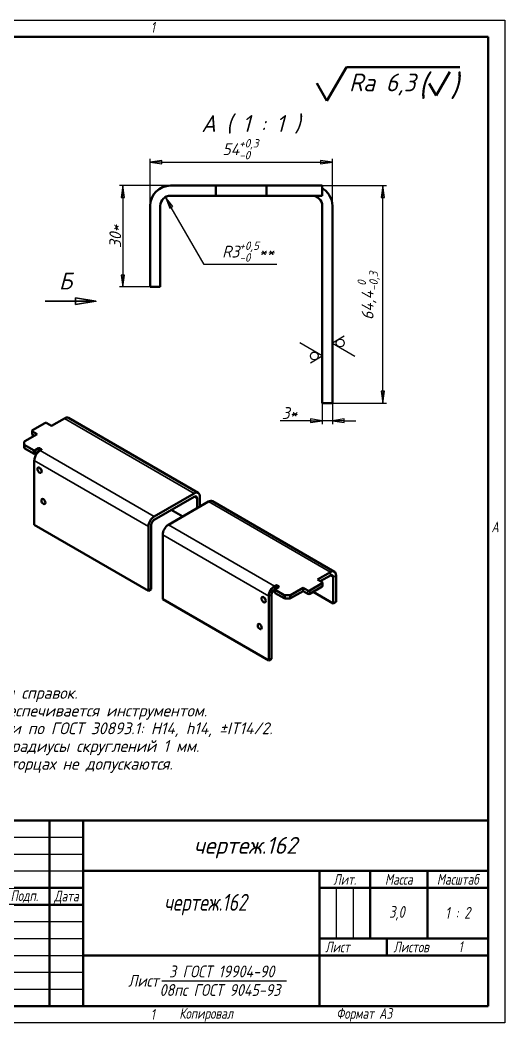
# Model space of a CAD drawing. Header units: millimetres. Extents: x 0 to 840, y 0 to 594.
# Drawn here: x 553 to 840, y 0 to 594 of the extents above; entities that cross this region are included whole.
import ezdxf
from ezdxf.enums import TextEntityAlignment as Align

# ---------------------------------------------------------------- set-up
doc = ezdxf.new("R2010")
doc.units = ezdxf.units.MM
doc.header["$LTSCALE"] = 2
for name, color, linetype, lineweight in [('Layer_01', 7, 'Continuous', 35), ('Layer_02', 7, 'Continuous', 50), ('Layer_03', 7, 'Continuous', 50), ('Layer_04', 7, 'Continuous', 50), ('Layer_07', 7, 'Continuous', 25), ('Layer_10', 7, 'Continuous', 25), ('Layer_11', 7, 'Continuous', 50)]:
    doc.layers.add(name, color=color, linetype=linetype, lineweight=lineweight)
doc.styles.add('Style_02', font='ariali.ttf', dxfattribs={"width": 0.8})
doc.styles.add('Style_03', font='GOST Common Italic.ttf')
doc.styles.add('Style_05', font='GOST Common Italic.ttf')
doc.styles.add('Style_06', font='GOST Common Italic.ttf', dxfattribs={"width": 0.8})
doc.styles.add('Style_07', font='GOST Common Italic.ttf', dxfattribs={"width": 0.8})
doc.styles.add('Style_09', font='GOST Common Italic.ttf')
doc.styles.add('Style_10', font='GOST Common Italic.ttf', dxfattribs={"width": 0.9})
doc.styles.add('Style_11', font='GOST Common Italic.ttf', dxfattribs={"width": 0.8})
doc.styles.add('Style_12', font='GOST Common Italic.ttf')
doc.styles.add('Style_13', font='GOST Common Italic.ttf', dxfattribs={"width": 0.7})
doc.styles.add('Style_14', font='GOST Common Italic.ttf', dxfattribs={"width": 0.7})
doc.dimstyles.new('DimStyle_06', dxfattribs={"dimscale": 2, "dimtxt": 3.5, "dimasz": 3.5, "dimexe": 1, "dimexo": 0, "dimgap": 0.5, "dimtad": 1, "dimrnd": 1e-08, "dimtxsty": 'Style_03', "dimblk": 'Filled-1', "dimcen": 2.5, "dimdle": 15, "dimclrd": 256, "dimclre": 256, "dimclrt": 256, "dimazin": 2, "dimtfac": 0.714286, "dimtdec": 3, "dimtmove": 0, "dimatfit": 3, "dimlwd": 25, "dimlwe": 25})

# ---------------------------------------------------------------- blocks, each defined once
blk = doc.blocks.new('Block_12')
at = {"layer": 'Layer_04', "lineweight": 25}
for p, q in [((0, 297), (420, 297)), ((420, 297), (420, 0)), ((420, 0), (0, 0))]:
    blk.add_line(p, q, dxfattribs=at)
at = {"layer": 'Layer_04'}
for p, q in [((415, 292), (20, 292)), ((415, 5), (415, 292)), ((20, 5), (415, 5))]:
    blk.add_line(p, q, dxfattribs=at)
at = {"layer": 'Layer_04', "char_height": 3.17, "attachment_point": 1, "style": 'Style_02'}
for s, insert, width in [('\\fGOST Common|b0|i1;\\H3.1700;1', (315.02, 296.44), 5.2327), ('\\fGOST Common|b0|i1;\\H3.1700;A', (416, 148.5), 5.0704), ('\\fGOST Common|b0|i1;\\H3.1700;1', (315, 4.14), 6.6287), ('\\fGOST Common|b0|i1;\\H3.1700;Формат А3', (370, 4.39), 25.2103)]:
    blk.add_mtext(s, dxfattribs=dict(at, insert=insert, width=width))
blk = doc.blocks.new('Block_13')
at = {"layer": 'Layer_03'}
for p, q in [((0, 55), (185, 55)), ((0, 0), (0, 55)), ((0, 0), (0, 55)), ((7, 55), (7, 30)), ((17, 55), (17, 0)), ((40, 55), (40, 0)), ((55, 55), (55, 0)), ((65, 55), (65, 0)), ((185, 0), (185, 55)), ((65, 40), (185, 40)), ((135, 40), (135, 0)), ((150, 40), (150, 20)), ((167, 40), (167, 20)), ((0, 35), (65, 35)), ((135, 35), (185, 35)), ((0, 30), (65, 30)), ((135, 20), (185, 20)), ((155, 20), (155, 15)), ((65, 15), (185, 15)), ((185, 0), (0, 0))]:
    blk.add_line(p, q, dxfattribs=at)
at = {"layer": 'Layer_03', "linetype": 'Continuous', "lineweight": 25}
for p, q in [((0, 50), (65, 50)), ((0, 45), (65, 45)), ((0, 40), (65, 40)), ((140, 35), (140, 20)), ((145, 35), (145, 20)), ((0, 25), (65, 25)), ((0, 20), (65, 20)), ((0, 15), (65, 15)), ((0, 10), (65, 10)), ((0, 5), (65, 5))]:
    blk.add_line(p, q, dxfattribs=at)
at = {"layer": 'Layer_03', "lineweight": 30}
blk.add_line((88.31, 7.5), (125.29, 7.5), dxfattribs=at)
at = {"layer": 'Layer_03', "char_height": 3.17, "style": 'Style_02'}
for s, insert, width, attachment_point in [('\\fGOST Common|b0|i1;\\H3.1700;Лит.', (142.52, 37.49), 14.9766, 5), ('\\fGOST Common|b0|i1;\\H3.1700;Масса', (158.55, 37.51), 16.9878, 5), ('\\fGOST Common|b0|i1;\\H3.1700;Масштаб', (176.02, 37.53), 17.8316, 5), ('\\fGOST Common|b0|i1;\\H3.1700;Изм.', (3.5, 32.56), 6.9635, 5), ('\\fGOST Common|b0|i1;\\H3.1700;Лист', (12.1, 32.5), 10.0029, 5), ('\\A0;\\fGOST Common|b0|i1;\\H3.1700;№ докум.', (28.58, 32.16), 22.9069, 5), ('\\fGOST Common|b0|i1;\\H3.1700;Подп.', (47.56, 32.45), 14.879, 5), ('\\fGOST Common|b0|i1;\\H3.1700;Дата', (60.02, 32.24), 9.9614, 5), ('\\fGOST Common|b0|i1;\\H3.1700;Разраб.', (0.47, 27), 16.9971, 4), ('\\fGOST Common|b0|i1;\\H3.1700;Пров.', (0.56, 22.08), 17.0192, 4), ('\\A0;\\fGOST Common|b0|i1;\\H3.1700;Т. контр.', (0.23, 17.01), 16.9554, 4), ('\\fGOST Common|b0|i1;\\H3.1700;Лист', (140.37, 17.5), 10.5071, 5), ('\\fGOST Common|b0|i1;\\H3.1700;Листов', (162.21, 17.5), 14.3668, 5), ('\\A1;', (150.6, 17.54), 8.8313, 5), ('\\fGOST Common|b0|i1;\\H3.1700;Н. контр.', (0.36, 7.05), 16.9999, 4), ('\\fGOST Common|b0|i1;\\H3.1700;Утв.', (0.34, 2.52), 17.0083, 4), ('\\fGOST Common|b0|i1;\\H3.1700;Копировал', (93.48, -0.59), 19.7871, 1)]:
    blk.add_mtext(s, dxfattribs=dict(at, insert=insert, width=width, attachment_point=attachment_point))
at = {"layer": 'Layer_03'}
for tag, height, style, width, p in [('Изм1_001', 2.89, 'Style_14', 0.7, (3.51, 52.52)), ('Лист1_001', 2.89, 'Style_14', 0.7, (12.03, 52.52)), ('Докум1_001', 2.89, 'Style_14', 0.7, (28.54, 52.48)), ('Изм2_001', 2.89, 'Style_14', 0.7, (3.5, 47.52)), ('Лист2_001', 2.89, 'Style_14', 0.7, (12.01, 47.5)), ('Докум2_001', 2.89, 'Style_14', 0.7, (28.53, 47.5)), ('Изм3_001', 2.89, 'Style_14', 0.7, (3.5, 42.5)), ('Лист3_001', 2.89, 'Style_14', 0.7, (12.01, 42.51)), ('Докум3_001', 2.89, 'Style_14', 0.7, (28.51, 42.48)), ('Изм4_001', 2.89, 'Style_14', 0.7, (3.51, 37.5)), ('Лист4_001', 2.89, 'Style_14', 0.7, (12, 37.53)), ('Докум4_001', 2.89, 'Style_14', 0.7, (28.51, 37.52)), ('НАИМЕНОВАНИЕ_001', 5, 'Style_07', 0.8, (89.87, 28.98)), ('Литера_001', 3.5, 'Style_11', 0.8, (137.52, 27.25)), ('Литера2_001', 3.5, 'Style_11', 0.8, (142.51, 27.22)), ('Литера3_001', 3.5, 'Style_11', 0.8, (147.52, 27.21)), ('Масса_001', 3.5, 'Style_11', 0.8, (158.47, 27.53)), ('Масштаб_001', 3.5, 'Style_11', 0.8, (174.92, 25.86)), ('Тип_документа_001', 3.17, 'Style_06', 0.8, (100.08, 17.56)), ('Листов_001', 3.17, 'Style_06', 0.8, (177.46, 17.58))]:
    blk.add_attdef(tag, text='', height=height, dxfattribs=dict(at, style=style, width=width)).set_placement(p, align=Align.MIDDLE_CENTER)
for tag, height, style, width, p in [('Подп1_001', 2.89, 'Style_14', 0.7, (40.01, 52.51)), ('Дата1_001', 2, 'Style_13', 0.7, (55.01, 52.51)), ('Подп2_001', 2.89, 'Style_14', 0.7, (40.01, 47.5)), ('Дата2_001', 2, 'Style_13', 0.7, (55.01, 47.49)), ('Подп3_001', 2.89, 'Style_14', 0.7, (40.01, 42.51)), ('Дата3_001', 2, 'Style_13', 0.7, (55.02, 42.52)), ('Подп4_001', 2.89, 'Style_14', 0.7, (40.01, 37.51)), ('Дата4_001', 2, 'Style_13', 0.7, (55.02, 37.51)), ('АВТОР_001', 3.17, 'Style_06', 0.8, (15.59, 26.85)), ('Разработал_Подп._001', 2.89, 'Style_14', 0.7, (40.05, 27.51)), ('ДАТА_СОЗДАНИЯ_001', 2, 'Style_13', 0.7, (55.01, 27.51)), ('ПРОВЕРИЛ_001', 3.17, 'Style_06', 0.8, (17.41, 22.53)), ('Проверил_Подп._001', 2.89, 'Style_14', 0.7, (40.05, 22.52)), ('ДАТА_ПРОВЕРКИ_001', 2, 'Style_13', 0.7, (55.02, 22.51)), ('ТЕХНОЛОГ_001', 3.17, 'Style_06', 0.8, (17.33, 17.54)), ('Технолог_Подп._001', 2.89, 'Style_14', 0.7, (40.05, 17.51)), ('Технолог_Дата_001', 2, 'Style_13', 0.7, (55.01, 17.5)), ('Должность_руководителя_001', 3.17, 'Style_06', 0.8, (0.52, 12.51)), ('НАЧ._ОТДЕЛА_001', 3.17, 'Style_06', 0.8, (17.46, 12.45)), ('Руководитель_Подп._001', 2.89, 'Style_14', 0.7, (40.01, 12.5)), ('Руководитель_Дата_001', 2, 'Style_13', 0.7, (55.01, 12.51)), ('НОРМОКОНТРОЛЬ_001', 3.17, 'Style_06', 0.8, (17.37, 7.48)), ('Нормоконтроль_Подп._001', 2.89, 'Style_14', 0.7, (40.05, 7.52)), ('ДАТА_НОРМОКОНТРОЛЯ_001', 2, 'Style_13', 0.7, (55.02, 7.51)), ('УТВЕРДИЛ_001', 3.17, 'Style_06', 0.8, (17.4, 2.51)), ('Утвердил_Подп._001', 2.89, 'Style_14', 0.7, (40.05, 2.51)), ('ДАТА_УТВЕРЖДЕНИЯ_001', 2, 'Style_13', 0.7, (55.01, 2.5))]:
    blk.add_attdef(tag, text='', height=height, dxfattribs=dict(at, style=style, width=width)).set_placement(p, align=Align.MIDDLE_LEFT)
for tag, height, style, p in [('ОБОЗНАЧЕНИЕ_001', 5, 'Style_09', (102.38, 45.12)), ('ОРГАНИЗАЦИЯ_001', 3.5, 'Style_12', (148.22, 5.85))]:
    blk.add_attdef(tag, text='', height=height, dxfattribs=dict(at, style=style)).set_placement(p, align=Align.MIDDLE_CENTER)
at = {"layer": 'Layer_03', "style": 'Style_10', "width": 0.9}
blk.add_attdef('Материал_Наим._001', text='', height=3.5, dxfattribs=at).set_placement((96.54, 7.5), align=Align.BOTTOM_CENTER)
blk.add_attdef('Материал_Класс_001', text='', height=3.5, dxfattribs=at).set_placement((88.21, 7.5), align=Align.MIDDLE_RIGHT)
blk.add_attdef('Материал_ГОСТ_001', text='', height=3.5, dxfattribs=at).set_placement((106.8, 6.5), align=Align.TOP_CENTER)
blk = doc.blocks.new('2dTransSection0')
at = {"layer": 'Layer_01', "linetype": 'Continuous'}
for p, q in [((298.75, 213.72), (292.75, 214.72)), ((292.75, 214.72), (292.75, 212.72)), ((283.75, 213.72), (292.75, 213.72)), ((292.75, 213.72), (298.75, 213.72)), ((292.75, 212.72), (298.75, 213.72))]:
    blk.add_line(p, q, dxfattribs=at)
at = {"layer": 'Layer_01', "linetype": 'Continuous', "flags": 128}
blk.add_lwpolyline([(292.75, 212.72), (298.75, 213.72), (292.75, 214.72), (292.75, 212.72)], dxfattribs=at)
at = {"layer": 'Layer_01'}
blk.add_solid([(292.75, 212.72), (298.75, 213.72), (292.75, 214.72), (292.75, 212.72)], dxfattribs=at)
at = {"layer": 'Layer_01', "insert": (287.81, 217.22), "char_height": 5, "attachment_point": 7, "style": 'Style_05'}
blk.add_mtext('Б', dxfattribs=at)
blk = doc.blocks.new('Filled-1')
at = {"color": 0}
for p, q in [((0, 0), (-1, 0.143)), ((-1, 0.143), (-1, -0.143)), ((-1, 0), (0, 0)), ((-1, -0.143), (0, 0))]:
    blk.add_line(p, q, dxfattribs=at)
at = {"color": 0, "flags": 128}
blk.add_lwpolyline([(-1, -0.143), (0, 0), (-1, 0.143), (-1, -0.143)], dxfattribs=at)
at = {"color": 0}
blk.add_solid([(-1, -0.143), (0, 0), (-1, 0.143), (-1, -0.143)], dxfattribs=at)
blk = doc.blocks.new('*D21')
at = {"layer": 'Defpoints', "color": 0, "linetype": 'Continuous'}
for p in [(737.68, 509.85), (629.68, 483.93), (737.68, 483.93)]:
    blk.add_point(p, dxfattribs=at)
at = {"layer": 'Layer_10', "linetype": 'Continuous', "lineweight": 25}
for p, q in [((629.68, 483.93), (629.68, 511.85)), ((737.68, 483.93), (737.68, 511.85)), ((636.68, 509.85), (730.68, 509.85))]:
    blk.add_line(p, q, dxfattribs=at)
at = {"layer": 'Layer_10', "linetype": 'Continuous', "lineweight": 25, "xscale": 7, "yscale": 7, "zscale": 7, "rotation": 180}
blk.add_blockref('Filled-1', (629.68, 509.85), dxfattribs=at)
at = {"layer": 'Layer_10', "linetype": 'Continuous', "lineweight": 25, "xscale": 7, "yscale": 7, "zscale": 7}
blk.add_blockref('Filled-1', (737.68, 509.85), dxfattribs=at)
at = {"layer": 'Layer_10', "linetype": 'Continuous', "lineweight": 25, "insert": (672.55, 523.52), "char_height": 7, "attachment_point": 1, "style": 'Style_03'}
blk.add_mtext('\\A1;54{\\H5;\\S+0,3^ -0;}', dxfattribs=at)
blk = doc.blocks.new('*D22')
at = {"layer": 'Defpoints', "color": 0, "linetype": 'Continuous'}
for p in [(670.68, 495.93), (613.48, 435.93), (629.68, 435.93)]:
    blk.add_point(p, dxfattribs=at)
at = {"layer": 'Layer_10', "linetype": 'Continuous', "lineweight": 25}
for p, q in [((670.68, 495.93), (611.48, 495.93)), ((613.48, 488.93), (613.48, 442.93)), ((629.68, 435.93), (611.48, 435.93))]:
    blk.add_line(p, q, dxfattribs=at)
at = {"layer": 'Layer_10', "linetype": 'Continuous', "lineweight": 25, "xscale": 7, "yscale": 7, "zscale": 7}
for p, rotation in [((613.48, 495.93), 90), ((613.48, 435.93), 270)]:
    blk.add_blockref('Filled-1', p, dxfattribs=dict(at, rotation=rotation))
at = {"layer": 'Layer_10', "linetype": 'Continuous', "lineweight": 25, "insert": (605.48, 458.89), "char_height": 7, "attachment_point": 1, "rotation": 90, "style": 'Style_03'}
blk.add_mtext('\\A1;\\fGOST Common|b0|i1;30*', dxfattribs=at)
blk = doc.blocks.new('*D23')
at = {"layer": 'Defpoints', "color": 0, "linetype": 'Continuous'}
for p in [(724.85, 495.93), (767.68, 495.93), (737.68, 367.13)]:
    blk.add_point(p, dxfattribs=at)
at = {"layer": 'Layer_10', "linetype": 'Continuous', "lineweight": 25}
for p, q in [((724.85, 495.93), (769.68, 495.93)), ((767.68, 374.13), (767.68, 488.93)), ((737.68, 367.13), (769.68, 367.13))]:
    blk.add_line(p, q, dxfattribs=at)
at = {"layer": 'Layer_10', "linetype": 'Continuous', "lineweight": 25, "xscale": 7, "yscale": 7, "zscale": 7}
for p, rotation in [((767.68, 495.93), 90), ((767.68, 367.13), 270)]:
    blk.add_blockref('Filled-1', p, dxfattribs=dict(at, rotation=rotation))
at = {"layer": 'Layer_10', "linetype": 'Continuous', "lineweight": 25, "insert": (752.6, 416.37), "char_height": 7, "attachment_point": 1, "rotation": 90, "style": 'Style_03'}
blk.add_mtext('\\A1;64,4{\\H5;\\S 0^ -0,3;}', dxfattribs=at)
blk = doc.blocks.new('*D24')
at = {"layer": 'Defpoints', "color": 0, "linetype": 'Continuous'}
for p in [(638.68, 489.13), (641.68, 483.93)]:
    blk.add_point(p, dxfattribs=at)
at = {"layer": 'Layer_10', "linetype": 'Continuous', "lineweight": 25}
for p, q in [((661.69, 449.17), (642.17, 483.06)), ((704.82, 449.17), (661.69, 449.17))]:
    blk.add_line(p, q, dxfattribs=at)
at = {"layer": 'Layer_10', "linetype": 'Continuous', "lineweight": 25, "xscale": 7, "yscale": 7, "zscale": 7, "rotation": 119.9307641735727}
blk.add_blockref('Filled-1', (638.68, 489.13), dxfattribs=at)
at = {"layer": 'Layer_10', "linetype": 'Continuous', "lineweight": 25, "insert": (672.33, 462.84), "char_height": 7, "attachment_point": 1, "style": 'Style_03'}
blk.add_mtext('\\A1;\\fGOST Common|b0|i1;R3{\\H5;\\S+0,5^ -0;}**', dxfattribs=at)
blk = doc.blocks.new('*D25')
at = {"layer": 'Defpoints', "color": 0, "linetype": 'Continuous'}
for p in [(731.68, 367.13), (737.68, 367.13), (731.68, 356.72)]:
    blk.add_point(p, dxfattribs=at)
at = {"layer": 'Layer_10', "linetype": 'Continuous', "lineweight": 25}
for p, q in [((731.68, 367.13), (731.68, 354.72)), ((737.68, 367.13), (737.68, 354.72)), ((724.68, 356.72), (706.67, 356.72)), ((737.68, 356.72), (731.68, 356.72)), ((744.68, 356.72), (751.68, 356.72))]:
    blk.add_line(p, q, dxfattribs=at)
at = {"layer": 'Layer_10', "linetype": 'Continuous', "lineweight": 25, "xscale": 7, "yscale": 7, "zscale": 7}
blk.add_blockref('Filled-1', (731.68, 356.72), dxfattribs=at)
at = {"layer": 'Layer_10', "linetype": 'Continuous', "lineweight": 25, "xscale": 7, "yscale": 7, "zscale": 7, "rotation": 180}
blk.add_blockref('Filled-1', (737.68, 356.72), dxfattribs=at)
at = {"layer": 'Layer_10', "linetype": 'Continuous', "lineweight": 25, "insert": (707.67, 364.72), "char_height": 7, "attachment_point": 1, "style": 'Style_03'}
blk.add_mtext('\\A1;\\fGOST Common|b0|i1;3*', dxfattribs=at)
blk = doc.blocks.new('Block_08')
at = {"layer": 'Layer_11', "lineweight": 30}
for p, q in [((0, 0), (1.097, 1.9)), ((-0.577, 1), (0, 0))]:
    blk.add_line(p, q, dxfattribs=at)
blk.add_circle((0, 0.667), 0.333, dxfattribs=at)
blk = doc.blocks.new('Block_09')
at = {"layer": 'Layer_11', "lineweight": 30}
for p, q in [((0, 0), (1.097, 1.9)), ((-0.577, 1), (0, 0))]:
    blk.add_line(p, q, dxfattribs=at)
blk.add_circle((0, 0.667), 0.333, dxfattribs=at)
blk = doc.blocks.new('Block_10')
at = {"layer": 'Layer_11', "lineweight": 50}
for p, q in [((-9.099, -3.6), (-8.002, -1.7)), ((-8.002, -1.7), (-1.6, -1.7)), ((-2.939, -3.3), (-2.169, -1.967)), ((-9.676, -2.6), (-9.099, -3.6)), ((-3.324, -2.633), (-2.939, -3.3))]:
    blk.add_line(p, q, dxfattribs=at)
at = {"layer": 'Layer_07', "attachment_point": 7, "style": 'Style_03'}
for s, insert, char_height in [('\\A1;\\fGOST Common|b0|i1;\\H1.0000;Ra 6,3', (-7.848, -3.3), 1), ('\\A1;\\fGOST Common|b0|i1;\\H1.3000;(', (-3.939, -3.5), 1.3), ('\\A1;\\fGOST Common|b0|i1;\\H1.3000;)', (-2.139, -3.5), 1.3)]:
    blk.add_mtext(s, dxfattribs=dict(at, insert=insert, char_height=char_height))

msp = doc.modelspace()

# ---------------------------------------------------------------- linework, layer by layer
at = {"layer": 'Layer_01'}
for p, q in [((655.7549, 313.6467), (578.8017, 358.0756)), ((559.9078, 348.4083), (559.9078, 350.3679)), ((555.2772, 340.304), (555.2772, 342.2636)), ((560.5583, 339.2146), (560.5583, 337.255)), ((561.4068, 337.255), (561.4068, 339.2146)), ((563.3867, 340.3577), (563.3867, 338.3981)), ((564.2353, 338.8846), (564.2353, 340.3577)), ((564.3767, 338.9696), (631.9961, 299.9295)), ((565.0838, 339.8678), (565.0838, 339.3779)), ((628.602, 294.0508), (560.9826, 333.0908)), ((657.4519, 310.7073), (655.7549, 311.6871)), ((736.4807, 267.0396), (664.2402, 308.7477)), ((640.4814, 295.0305), (703.3881, 258.7113)), ((699.994, 252.8326), (637.0873, 289.1518)), ((736.4807, 265.08), (736.4807, 267.0396)), ((738.1777, 264.1002), (736.4807, 265.08)), ((739.8748, 265.08), (738.1777, 264.1002)), ((703.3881, 256.7517), (700.4487, 255.0547)), ((703.3881, 258.7113), (703.3881, 256.7517)), ((703.8124, 254.5472), (703.8124, 256.5068)), ((704.0952, 259.1196), (704.0952, 257.16)), ((704.9437, 257.6499), (704.9437, 259.1196)), ((705.7923, 258.6297), (705.7923, 258.1398)), ((723.1305, 256.1312), (723.1305, 254.1716)), ((724.2619, 254.1716), (724.2619, 256.1312)), ((731.6158, 260.377), (731.6158, 258.4174)), ((701.691, 253.8124), (699.994, 252.8326)), ((709.0935, 253.4577), (709.0935, 251.4982)), ((709.6592, 251.3629), (709.6592, 253.3225)), ((712.3905, 253.3225), (712.3905, 251.3629)), ((712.9562, 251.4982), (712.9562, 253.4577))]:
    msp.add_line(p, q, dxfattribs=at)
at = {"layer": 'Layer_02'}
for p, q in [((641.675, 495.93), (668.675, 495.93)), ((668.675, 495.93), (670.675, 495.93)), ((668.675, 495.93), (668.675, 489.93)), ((670.675, 495.93), (696.675, 495.93)), ((696.675, 495.93), (698.675, 495.93)), ((698.675, 495.93), (724.8466, 495.93)), ((698.675, 489.93), (698.675, 495.93)), ((724.8466, 495.93), (726.2608, 495.93)), ((731.0892, 495.93), (726.2608, 495.93)), ((731.0892, 495.93), (731.675, 495.93)), ((731.675, 489.93), (731.675, 495.93)), ((641.675, 489.93), (668.675, 489.93)), ((670.675, 489.93), (668.675, 489.93)), ((670.675, 489.93), (696.675, 489.93)), ((698.675, 489.93), (696.675, 489.93)), ((698.675, 489.93), (724.8466, 489.93)), ((726.2608, 489.93), (724.8466, 489.93)), ((726.2608, 489.93), (731.0892, 489.93)), ((731.675, 489.93), (731.0892, 489.93)), ((629.675, 483.93), (629.675, 435.93)), ((635.675, 435.93), (635.675, 483.93)), ((731.675, 483.93), (731.675, 367.13)), ((737.675, 483.93), (737.675, 367.13)), ((629.675, 435.93), (635.675, 435.93)), ((737.675, 367.13), (731.675, 367.13)), ((578.8017, 358.0756), (571.1649, 353.6666)), ((658.1549, 313.8844), (581.2017, 358.3134)), ((559.6734, 350.6945), (559.6734, 348.7349)), ((567.2617, 355.2669), (559.9078, 351.0211)), ((571.1649, 353.6666), (568.393, 355.2669)), ((562.6796, 348.7676), (555.2772, 344.4938)), ((559.9078, 350.3679), (562.6796, 348.7676)), ((559.9078, 348.4083), (560.9826, 347.7878)), ((555.0429, 342.5902), (555.0429, 344.1672)), ((555.0429, 342.5902), (555.0429, 340.6306)), ((555.2772, 342.2636), (560.5583, 339.2146)), ((560.5583, 337.255), (555.2772, 340.304)), ((561.4068, 339.2146), (563.3867, 340.3577)), ((564.2353, 340.3577), (565.0838, 339.8678)), ((565.0838, 339.3779), (564.3767, 338.9696)), ((560.9826, 333.0908), (560.9826, 294.9441)), ((563.3867, 338.3981), (561.4068, 337.255)), ((655.7549, 313.6467), (631.9961, 299.9295)), ((631.9961, 297.9699), (655.7549, 311.6871)), ((657.4519, 310.7073), (657.4519, 304.8285)), ((659.149, 305.8083), (659.149, 311.6871)), ((738.8807, 267.2773), (666.6402, 308.9854)), ((640.4814, 295.0305), (664.2402, 308.7477)), ((648.9667, 299.9295), (642.1784, 303.8487)), ((560.9826, 294.9441), (628.602, 255.904)), ((628.602, 294.0508), (628.602, 255.904)), ((630.299, 256.8838), (630.299, 295.0305)), ((637.0873, 251.0051), (637.0873, 289.1518)), ((728.8439, 262.6305), (736.4807, 267.0396)), ((728.8439, 262.6305), (731.6158, 261.0302)), ((730.541, 261.6507), (736.4807, 265.08)), ((738.1777, 264.1002), (738.1777, 248.4235)), ((739.8748, 265.08), (739.8748, 249.4033)), ((628.602, 255.904), (630.299, 256.8838)), ((703.3881, 258.7113), (704.0952, 259.1196)), ((703.8124, 256.9967), (703.3881, 256.7517)), ((703.6366, 254.7922), (703.6366, 256.7517)), ((705.7923, 258.1398), (703.8124, 256.9967)), ((703.8124, 256.5068), (709.0935, 253.4577)), ((704.9437, 259.1196), (705.7923, 258.6297)), ((712.9562, 253.4577), (720.3587, 257.7315)), ((712.9562, 251.4982), (720.3587, 255.772)), ((723.1305, 256.1312), (720.3587, 257.7315)), ((720.3587, 257.7315), (720.3587, 255.772)), ((720.3587, 255.772), (723.1305, 254.1716)), ((731.6158, 260.377), (724.2619, 256.1312)), ((724.2619, 254.1716), (731.6158, 258.4174)), ((731.8501, 260.7036), (731.8501, 258.744)), ((637.0873, 251.0051), (699.994, 214.6858)), ((699.994, 252.8326), (699.994, 214.6858)), ((701.691, 215.6656), (701.691, 253.8124)), ((709.0935, 251.4982), (703.8124, 254.5472)), ((712.3905, 253.3225), (709.6592, 253.3225)), ((709.6592, 251.3629), (712.3905, 251.3629)), ((738.1777, 248.4235), (726.2418, 255.3147)), ((739.8748, 249.4033), (738.1777, 248.4235)), ((699.994, 214.6858), (701.691, 215.6656))]:
    msp.add_line(p, q, dxfattribs=at)
for centre, radius, start, end in [((641.675, 483.93), 12, 90, 180), ((725.675, 483.93), 12, 30, 60), ((641.675, 483.93), 6, 90, 180), ((725.675, 483.93), 6, 0, 90), ((725.675, 483.93), 12, 0, 30)]:
    msp.add_arc(centre, radius, start, end, dxfattribs=at)
for centre, major_axis, start_param, end_param in [((578.8017, 354.1565), (2.4, 4.1569), 0, 0.78539816), ((560.4734, 350.6945), (-0.8, 0), 5.49778714, 7.06858347), ((567.8274, 354.9403), (0.8, 0), 0.78539816, 2.35619449), ((560.4734, 348.7349), (-0.8, 0), 0, 0.78539816), ((555.8429, 344.1672), (-0.8, 0), 5.49778714, 6.28318531), ((555.8429, 342.5902), (-0.8, 0), 0, 0.78539816), ((555.8429, 340.6306), (-0.8, 0), 0, 0.78539816), ((560.9826, 339.4595), (-0.6, 0), 0.78539816, 2.35619449), ((564.3767, 335.0504), (-2.4, -4.1569), 3.92699082, 4.97418837), ((563.811, 340.1127), (-0.6, 0), 3.92699082, 5.49778714), ((564.6595, 339.6228), (0.6, 0), 5.49778714, 7.06858347), ((560.9826, 337.4999), (0.6, 0), 3.92699082, 5.49778714), ((564.3767, 335.0504), (-2.4, -4.1569), 4.97418837, 5.49778714), ((563.811, 338.1531), (0.6, 0), 1.77311753, 2.35619449), ((565.7909, 328.3552), (0.9, -1.5588), 4.37255207, 5.05222589), ((655.7549, 309.7275), (2.4, 4.1569), 5.49778714, 7.06858347), ((655.7549, 309.7275), (1.2, 2.0785), 5.49778714, 7.06858347), ((664.2402, 304.8285), (2.4, 4.1569), 0, 0.78539816), ((631.9961, 296.0103), (-2.4, -4.1569), 3.92699082, 5.49778714), ((631.9961, 296.0103), (1.2, 2.0785), 0.78539816, 2.35619449), ((640.4814, 291.1114), (2.4, 4.1569), 0.78539816, 2.35619449), ((736.4807, 263.1204), (2.4, 4.1569), 5.49778714, 7.06858347), ((736.4807, 263.1204), (1.2, 2.0785), 5.49778714, 7.06858347), ((703.3881, 254.7922), (-2.4, -4.1569), 3.92699082, 4.97418837), ((703.3881, 254.7922), (1.2, 2.0785), 0.78539816, 2.35619449), ((704.2366, 256.7517), (-0.6, 0), 5.49778714, 7.06858347), ((704.5195, 258.8746), (-0.6, 0), 3.92699082, 5.49778714), ((705.368, 258.3847), (0.6, 0), 5.49778714, 7.06858347), ((723.6962, 256.4578), (-0.8, 0), 0.78539816, 2.35619449), ((731.0501, 260.7036), (0.8, 0), 5.49778714, 7.06858347), ((731.0501, 258.744), (0.8, 0), 5.49778714, 6.28318531), ((698.5798, 251.6895), (0.9, -1.5588), 4.37255207, 5.05222589), ((703.3881, 254.7922), (-2.4, -4.1569), 4.97418837, 5.49778714), ((704.2366, 254.7922), (-0.6, 0), 0, 0.78539816), ((709.6592, 253.7843), (-0.8, 0), 0.78539816, 1.57079633), ((709.6592, 251.8248), (0.8, 0), 3.92699082, 4.71238898), ((712.3905, 253.7843), (-0.8, 0), 1.57079633, 2.35619449), ((712.3905, 251.8248), (0.8, 0), 4.71238898, 5.49778714), ((723.6962, 254.4982), (0.8, 0), 3.92699082, 5.49778714)]:
    msp.add_ellipse(centre, major_axis=major_axis, ratio=0.57735027, start_param=start_param, end_param=end_param, dxfattribs=at)
for centre, major_axis in [((564.0938, 327.3754), (0.9, -1.5588)), ((566.3566, 308.8246), (0.84, -1.4549)), ((696.8827, 250.7097), (0.9, -1.5588)), ((694.62, 234.7717), (0.84, -1.4549))]:
    msp.add_ellipse(centre, major_axis=major_axis, ratio=0.57735027, dxfattribs=at)

# ---------------------------------------------------------------- block references
for name, p, xscale, yscale, zscale in [('Block_12', (0, 0), 2, 2, 2), ('Block_10', (830, 584), 10.49999982118607, 10.49999982118607, 10.49999982118607)]:
    msp.add_blockref(name, p, dxfattribs=dict(xscale=xscale, yscale=yscale, zscale=zscale))
at = {"xscale": 6.99999988079071, "yscale": 6.99999988079071, "zscale": 6.99999988079071}
for name, p, rotation in [('Block_09', (737.675, 402.7024), 270), ('Block_08', (731.675, 395.049), 90)]:
    msp.add_blockref(name, p, dxfattribs=dict(at, rotation=rotation))
ref = msp.add_blockref('Block_13', (460, 10), dxfattribs=dict(xscale=2, yscale=2, zscale=2))
ref.add_attrib('Должность_руководителя_001', 'Выпустил', (460.4591, 32.8095), dxfattribs={"layer": 'Layer_03', "height": 6.34, "style": 'Style_06', "width": 0.8})
ref.add_attrib('ОБОЗНАЧЕНИЕ_001', 'чертеж.162', (655.4465, 100.1823), dxfattribs={"layer": 'Layer_03', "height": 10, "style": 'Style_09'})
ref.add_attrib('НАИМЕНОВАНИЕ_001', 'чертеж.162', (637.9043, 66.4501), dxfattribs={"layer": 'Layer_03', "height": 10, "style": 'Style_07', "width": 0.8})
ref.add_attrib('Материал_Класс_001', 'Лист', (616.6373, 21.5), dxfattribs={"layer": 'Layer_03', "height": 7, "style": 'Style_10', "width": 0.9})
ref.add_attrib('Материал_Наим._001', '3 ГОСТ 19904-90', (640.8427, 27), dxfattribs={"layer": 'Layer_03', "height": 7, "style": 'Style_10', "width": 0.9})
ref.add_attrib('Материал_ГОСТ_001', '08пс ГОСТ 9045-93', (635.2587, 16), dxfattribs={"layer": 'Layer_03', "height": 7, "style": 'Style_10', "width": 0.9})
ref.add_attrib('Масса_001', '3,0', (771.3394, 62.2669), dxfattribs={"layer": 'Layer_03', "height": 7, "style": 'Style_11', "width": 0.8})
ref.add_attrib('Масштаб_001', '1 : 2', (804.5816, 61.7088), dxfattribs={"layer": 'Layer_03', "height": 7, "style": 'Style_11', "width": 0.8})
ref.add_attrib('Листов_001', '1', (812.457, 41.9878), dxfattribs={"layer": 'Layer_03', "height": 6.34, "style": 'Style_06', "width": 0.8})
at = {"layer": 'Layer_01', "xscale": 2, "yscale": 2, "zscale": 2}
msp.add_blockref('2dTransSection0', (0, 0), dxfattribs=at)

# ---------------------------------------------------------------- texts
at = {"layer": 'Layer_07', "style": 'Style_03'}
for s, p in [('*Размеры для справок.', (490, 192)), ('** Размер обеспечивается инструментом.', (490, 181.5)), ('Общие допуски по ГОСТ 30893.1: H14, h14, ±IT14/2.', (490, 171)), ('Неуказанные радиусы скруглений 1 мм.', (490, 160.5)), ('Заусенцы на торцах не допускаются.', (490, 150))]:
    msp.add_text(s, height=7, dxfattribs=at).set_placement(p)
at = {"layer": 'Layer_07', "insert": (660.0244, 526.736), "char_height": 10, "attachment_point": 7, "style": 'Style_05'}
msp.add_mtext('А ( 1 : 1 )', dxfattribs=at)

# ---------------------------------------------------------------- dimensions: what is measured, and where the dimension line sits
at = {"layer": 'Layer_10', "linetype": 'Continuous', "lineweight": 25}
for base, p1, p2, angle, override, picture, middle in [((737.675, 509.853), (629.675, 483.93), (737.675, 483.93), 180, {"dimgap": 0.5, "dimdec": 2, "dimlfac": 0.5, "dimtol": 1, "dimlim": 0, "dimtp": 0.3, "dimtm": 1e-09, "dimtdec": 3, "dimtofl": 0, "dimatfit": 1}, '*D21', (683.675, 509.853)), ((767.675, 495.93), (737.675, 367.13), (724.8466, 495.93), 90, {"dimgap": 0.5, "dimdec": 2, "dimlfac": 0.5, "dimtol": 1, "dimlim": 0, "dimtp": 0, "dimtm": 0.3, "dimtdec": 3, "dimtofl": 0, "dimatfit": 1}, '*D23', (767.675, 431.53))]:
    dim = msp.add_linear_dim(base=base, p1=p1, p2=p2, angle=angle, dimstyle='DimStyle_06', override=override, dxfattribs=at)
    dim.commit()
    dim.dimension.update_dxf_attribs({"geometry": picture, "text_midpoint": middle, "dimtype": 160})
for base, p1, p2, angle, override, picture, middle in [((613.4827, 435.93), (670.675, 495.93), (629.675, 435.93), 270, {"dimgap": 0.5, "dimdec": 2, "dimlfac": 0.5, "dimtol": 0, "dimlim": 0, "dimtp": 0, "dimtm": 0, "dimtdec": 3, "dimtofl": 0, "dimatfit": 1}, '*D22', (613.4827, 465.93)), ((731.675, 356.7194), (737.675, 367.13), (731.675, 367.13), 180, {"dimgap": 0.5, "dimdec": 2, "dimlfac": 0.5, "dimtol": 0, "dimlim": 0, "dimtp": 0, "dimtm": 0, "dimtdec": 3, "dimtofl": 1, "dimatfit": 1}, '*D25', (712.1728, 356.7194))]:
    dim = msp.add_linear_dim(base=base, p1=p1, p2=p2, angle=angle, text='\\fGOST Common|b0|i1;<>*', dimstyle='DimStyle_06', override=override, dxfattribs=at)
    dim.commit()
    dim.dimension.update_dxf_attribs({"geometry": picture, "text_midpoint": middle, "dimtype": 160})
dim = msp.add_radius_dim(center=(641.675, 483.93), mpoint=(638.6813, 489.1298), text='\\fGOST Common|b0|i1;<>**', dimstyle='DimStyle_06', override={"dimgap": 0.5, "dimtih": 1, "dimtoh": 1, "dimdec": 2, "dimlfac": 0.5, "dimcen": 0, "dimtol": 1, "dimlim": 0, "dimtp": 0.5, "dimtm": 1e-09, "dimtdec": 3, "dimtofl": 0}, dxfattribs=at)
dim.commit()
dim.dimension.update_dxf_attribs({"geometry": '*D24', "text_midpoint": (688.5741, 449.1718), "dimtype": 164})

doc.saveas('drawing.dxf')
